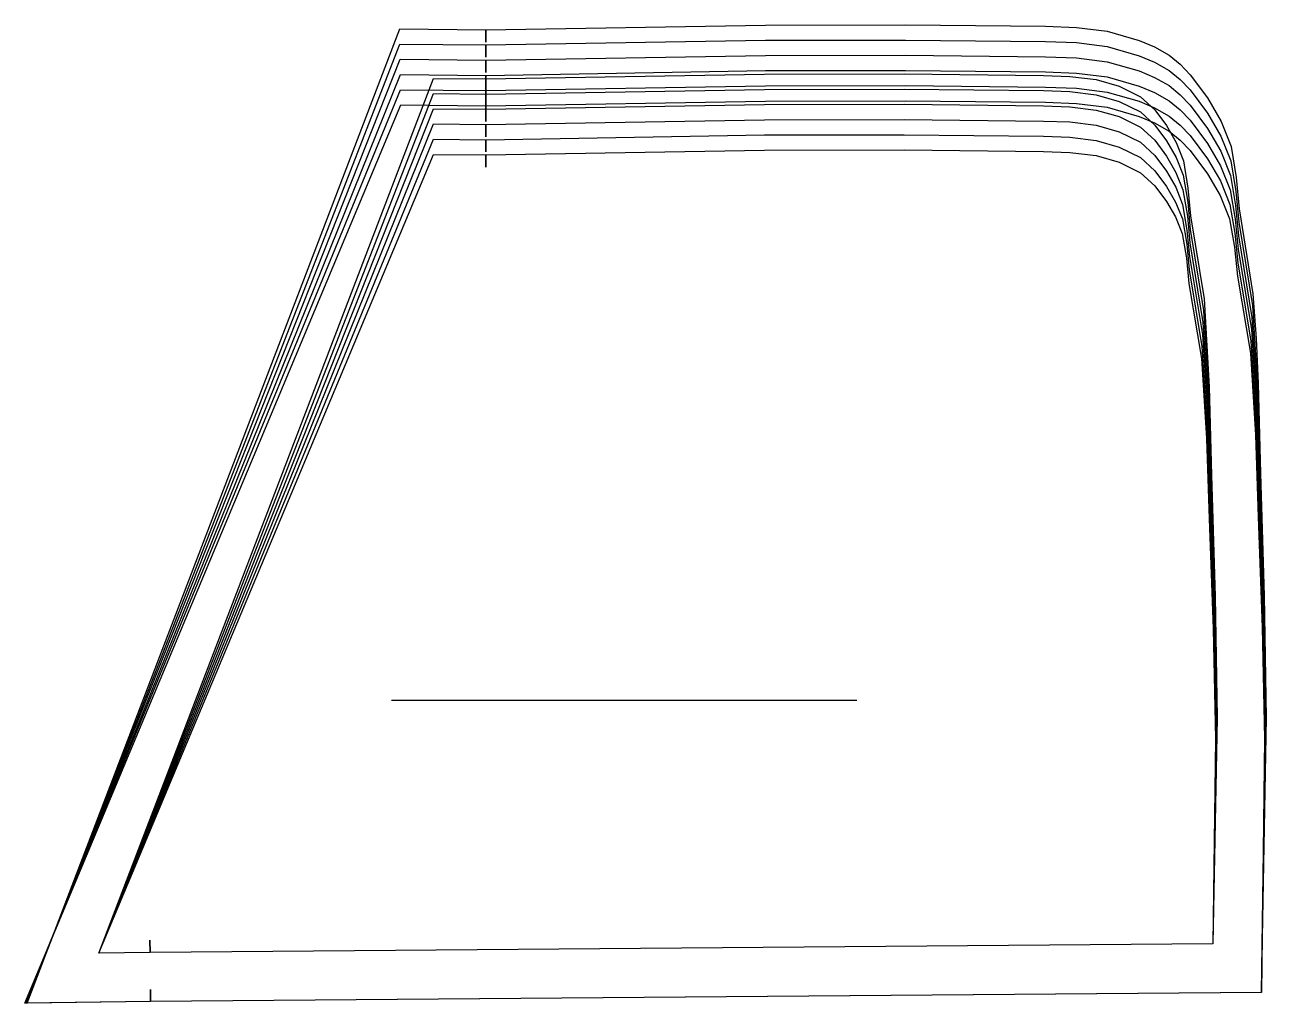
# Model space of a CAD drawing. Header units: inches. Extents: x 0 to 9.96, y 0 to 7.85.
import ezdxf

# ---------------------------------------------------------------- set-up
doc = ezdxf.new("R2010")
doc.units = ezdxf.units.IN

msp = doc.modelspace()

# ---------------------------------------------------------------- linework, layer by layer
at = {"layer": 'T001L001'}
for points in [[(1.009, 0.013), (1.007, 0.111), (1.009, 0.013), (0.02, 0), (3.007, 7.819), (3.698, 7.812), (3.698, 7.713), (3.698, 7.812), (5.941, 7.85), (7.063, 7.852), (8.184, 7.84), (8.433, 7.831), (8.679, 7.8), (8.937, 7.726), (9.06, 7.674), (9.176, 7.608), (9.265, 7.535), (9.345, 7.451), (9.485, 7.265), (9.594, 7.077), (9.674, 6.875), (9.715, 6.627), (9.739, 6.375), (9.849, 5.694), (9.876, 5.334), (9.891, 4.973), (9.909, 4.25), (9.939, 3.27), (9.955, 2.29), (9.914, 0.086), (1.009, 0.013)], [(1.009, 0.013), (1.007, 0.111), (1.009, 0.013), (0.016, 0), (3.008, 7.697), (3.698, 7.69), (3.698, 7.591), (3.698, 7.69), (5.941, 7.728), (7.063, 7.73), (8.184, 7.718), (8.433, 7.709), (8.679, 7.678), (8.937, 7.604), (9.06, 7.552), (9.176, 7.486), (9.265, 7.413), (9.345, 7.329), (9.485, 7.143), (9.592, 6.958), (9.671, 6.759), (9.712, 6.515), (9.736, 6.267), (9.845, 5.599), (9.887, 4.89), (9.905, 4.18), (9.936, 3.219), (9.952, 2.257), (9.915, 0.086), (1.009, 0.013)], [(1.009, 0.013), (1.007, 0.111), (1.009, 0.013), (0.012, 0), (3.01, 7.575), (3.698, 7.568), (3.698, 7.469), (3.698, 7.568), (5.941, 7.606), (7.063, 7.608), (8.184, 7.596), (8.433, 7.587), (8.679, 7.556), (8.937, 7.482), (9.06, 7.43), (9.176, 7.364), (9.265, 7.291), (9.345, 7.208), (9.485, 7.021), (9.591, 6.839), (9.669, 6.643), (9.71, 6.403), (9.733, 6.159), (9.841, 5.503), (9.883, 4.808), (9.902, 4.111), (9.933, 3.168), (9.95, 2.224), (9.915, 0.086), (1.009, 0.013)], [(1.009, 0.013), (1.007, 0.111), (1.009, 0.013), (0.008, 0), (3.012, 7.453), (3.698, 7.446), (3.698, 7.347), (3.698, 7.446), (5.941, 7.484), (7.063, 7.486), (8.184, 7.474), (8.433, 7.465), (8.679, 7.434), (8.937, 7.36), (9.06, 7.308), (9.176, 7.242), (9.265, 7.169), (9.345, 7.086), (9.484, 6.899), (9.589, 6.719), (9.667, 6.527), (9.707, 6.291), (9.73, 6.051), (9.836, 5.408), (9.879, 4.726), (9.898, 4.042), (9.929, 3.116), (9.947, 2.191), (9.916, 0.086), (1.009, 0.013)], [(1.004, 0.406), (1.003, 0.505), (1.004, 0.406), (0.594, 0.401), (3.277, 7.422), (3.697, 7.418), (3.697, 7.32), (3.697, 7.418), (5.933, 7.456), (7.051, 7.458), (8.169, 7.446), (8.381, 7.438), (8.591, 7.412), (8.775, 7.359), (8.946, 7.275), (9.061, 7.169), (9.155, 7.043), (9.234, 6.907), (9.292, 6.761), (9.328, 6.541), (9.349, 6.318), (9.457, 5.654), (9.498, 4.946), (9.516, 4.237), (9.546, 3.263), (9.561, 2.289), (9.528, 0.476), (1.004, 0.406)], [(1.009, 0.013), (1.007, 0.111), (1.009, 0.013), (0.004, 0), (3.014, 7.331), (3.698, 7.324), (3.698, 7.225), (3.698, 7.324), (5.941, 7.362), (7.063, 7.364), (8.184, 7.352), (8.433, 7.343), (8.679, 7.312), (8.937, 7.238), (9.06, 7.186), (9.176, 7.12), (9.265, 7.047), (9.345, 6.964), (9.484, 6.777), (9.588, 6.6), (9.664, 6.411), (9.704, 6.179), (9.727, 5.943), (9.832, 5.312), (9.874, 4.643), (9.894, 3.973), (9.926, 3.065), (9.945, 2.158), (9.916, 0.086), (1.009, 0.013)], [(1.004, 0.406), (1.003, 0.505), (1.004, 0.406), (0.594, 0.401), (3.277, 7.3), (3.697, 7.296), (3.697, 7.198), (3.697, 7.296), (5.933, 7.334), (7.051, 7.336), (8.169, 7.324), (8.381, 7.316), (8.591, 7.29), (8.775, 7.237), (8.946, 7.153), (9.061, 7.047), (9.155, 6.921), (9.232, 6.787), (9.289, 6.645), (9.326, 6.429), (9.346, 6.21), (9.452, 5.558), (9.494, 4.864), (9.512, 4.167), (9.542, 3.211), (9.559, 2.255), (9.528, 0.476), (1.004, 0.406)], [(1.009, 0.013), (1.007, 0.111), (1.009, 0.013), (0, 0), (3.016, 7.209), (3.698, 7.202), (3.698, 7.103), (3.698, 7.202), (5.941, 7.24), (7.063, 7.242), (8.184, 7.23), (8.433, 7.221), (8.679, 7.19), (8.937, 7.116), (9.06, 7.064), (9.176, 6.998), (9.265, 6.925), (9.345, 6.842), (9.484, 6.655), (9.586, 6.481), (9.662, 6.294), (9.701, 6.067), (9.724, 5.835), (9.828, 5.217), (9.87, 4.561), (9.89, 3.904), (9.923, 3.014), (9.942, 2.125), (9.917, 0.086), (1.009, 0.013)], [(1.004, 0.406), (1.003, 0.505), (1.004, 0.406), (0.594, 0.401), (3.277, 7.178), (3.697, 7.174), (3.697, 7.076), (3.697, 7.174), (5.933, 7.212), (7.051, 7.214), (8.169, 7.202), (8.381, 7.194), (8.591, 7.168), (8.775, 7.115), (8.946, 7.031), (9.061, 6.925), (9.155, 6.799), (9.231, 6.668), (9.287, 6.528), (9.323, 6.316), (9.343, 6.101), (9.448, 5.462), (9.49, 4.781), (9.508, 4.097), (9.539, 3.16), (9.556, 2.222), (9.528, 0.476), (1.004, 0.406)], [(1.004, 0.406), (1.003, 0.505), (1.004, 0.406), (0.594, 0.401), (3.277, 7.056), (3.697, 7.052), (3.697, 6.954), (3.697, 7.052), (5.933, 7.09), (7.051, 7.092), (8.169, 7.08), (8.381, 7.072), (8.591, 7.046), (8.775, 6.993), (8.946, 6.909), (9.061, 6.803), (9.155, 6.677), (9.23, 6.549), (9.285, 6.411), (9.32, 6.204), (9.341, 5.993), (9.444, 5.366), (9.486, 4.698), (9.505, 4.028), (9.536, 3.108), (9.554, 2.188), (9.528, 0.476), (1.004, 0.406)], [(1.004, 0.406), (1.003, 0.505), (1.004, 0.406), (0.594, 0.401), (3.277, 6.934), (3.697, 6.93), (3.697, 6.832), (3.697, 6.93), (5.933, 6.968), (7.051, 6.97), (8.169, 6.958), (8.381, 6.95), (8.591, 6.924), (8.775, 6.871), (8.946, 6.787), (9.061, 6.681), (9.155, 6.555), (9.228, 6.429), (9.283, 6.295), (9.318, 6.091), (9.338, 5.885), (9.44, 5.271), (9.482, 4.615), (9.501, 3.958), (9.533, 3.057), (9.551, 2.155), (9.528, 0.476), (1.004, 0.406)], [(1.004, 0.406), (1.003, 0.505), (1.004, 0.406), (0.594, 0.401), (3.277, 6.812), (3.697, 6.808), (3.697, 6.71), (3.697, 6.808), (5.933, 6.846), (7.051, 6.848), (8.169, 6.836), (8.381, 6.828), (8.591, 6.802), (8.775, 6.749), (8.946, 6.665), (9.061, 6.559), (9.155, 6.433), (9.227, 6.31), (9.28, 6.178), (9.315, 5.979), (9.335, 5.776), (9.436, 5.175), (9.477, 4.532), (9.497, 3.888), (9.529, 3.005), (9.548, 2.121), (9.528, 0.476), (1.004, 0.406)], [(2.94, 2.431), (6.672, 2.431)]]:
    msp.add_lwpolyline(points, dxfattribs=at)

doc.saveas('drawing.dxf')
